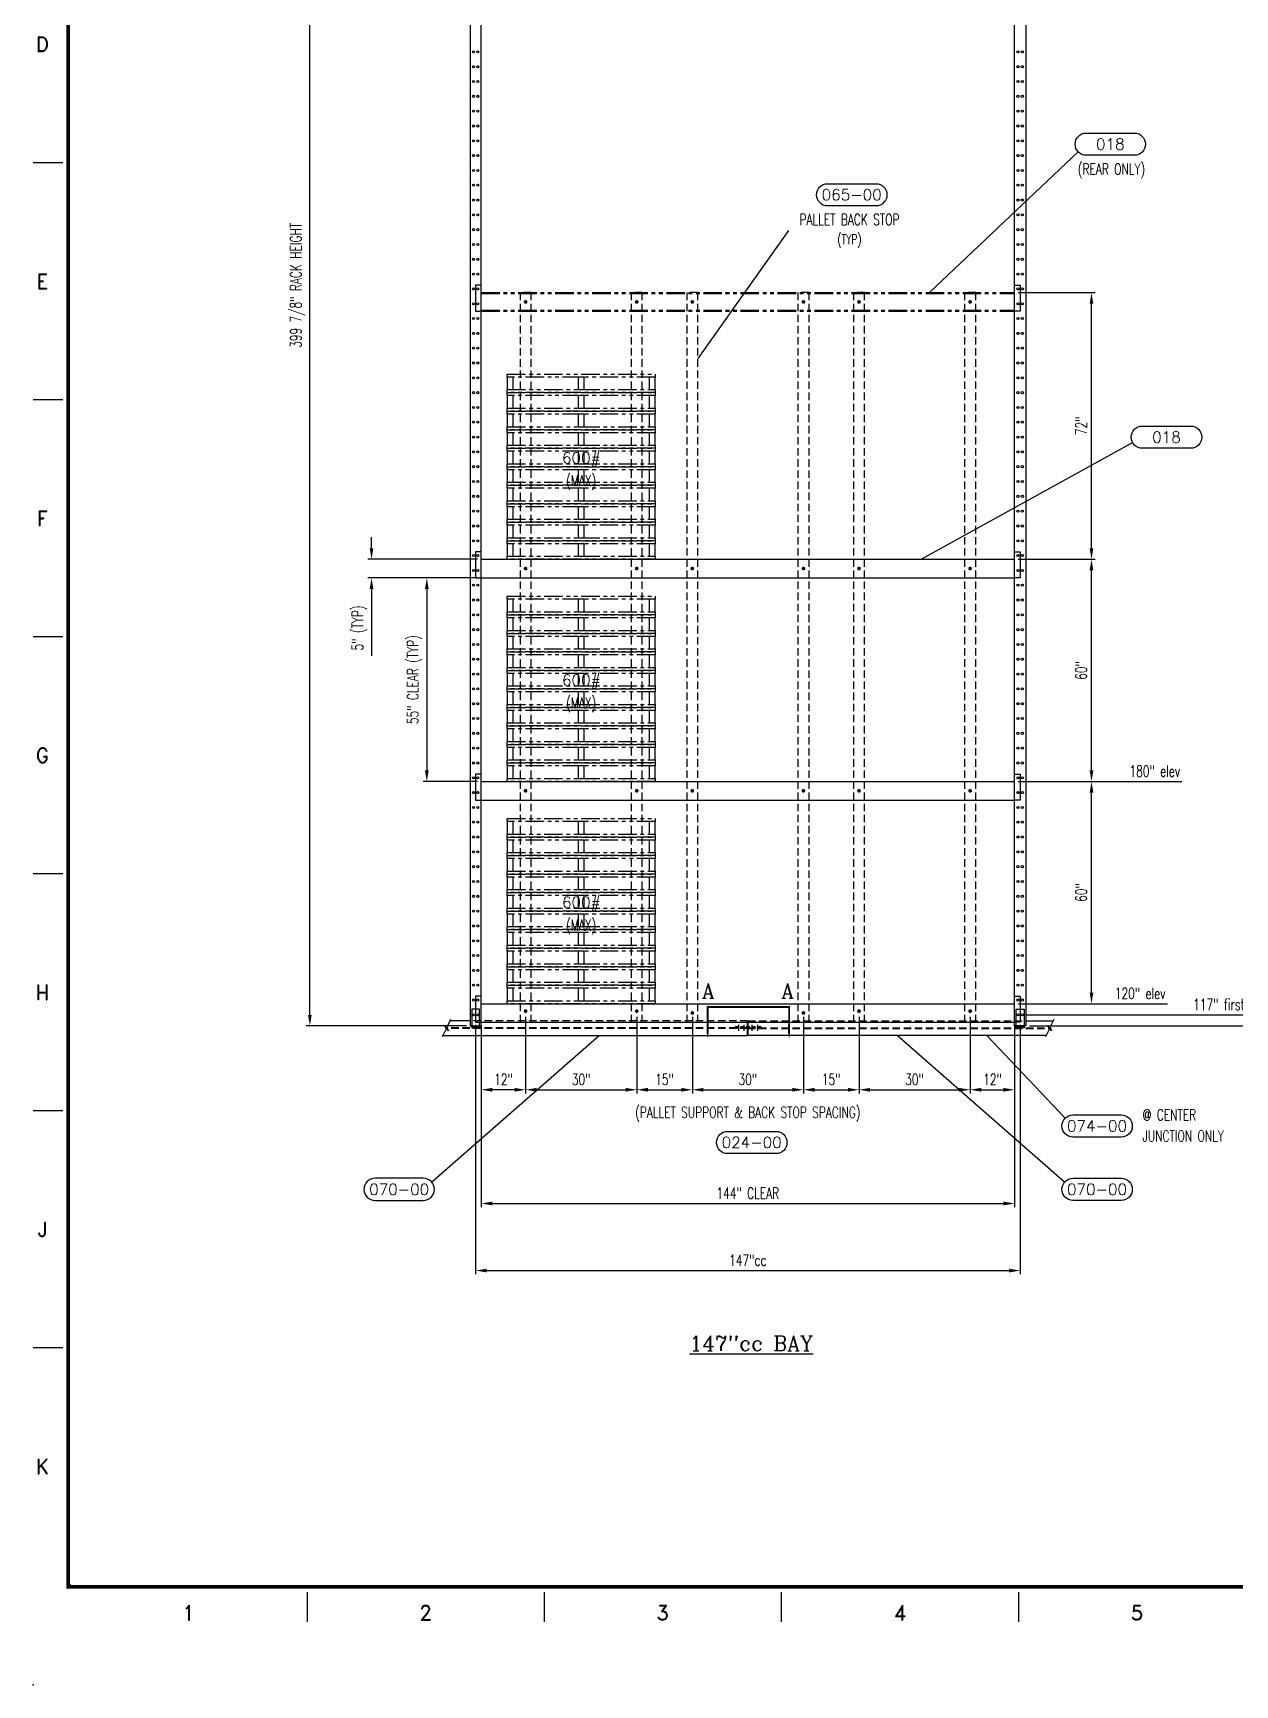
# Model space of a CAD drawing. Extents: x -10 to 1034, y -27 to 667.
# Drawn here: x -10 to 314.5, y -27 to 419 of the extents above; entities that cross this region are included whole.
import ezdxf
from ezdxf.enums import TextEntityAlignment as Align

# ---------------------------------------------------------------- set-up
doc = ezdxf.new("R2010")
doc.units = 0
doc.header["$LTSCALE"] = 8
doc.header["$MEASUREMENT"] = 0
for name, pattern in [('CENTER2', [1.125, 0.75, -0.125, 0.125, -0.125]), ('HIDDEN', [0.375, 0.25, -0.125]), ('HIDDEN2', [0.1875, 0.125, -0.0625]), ('PHANTOM', [2.5, 1.25, -0.25, 0.25, -0.25, 0.25, -0.25]), ('PHANTOM2', [1.25, 0.625, -0.125, 0.125, -0.125, 0.125, -0.125])]:
    doc.linetypes.add(name, pattern=pattern)
doc.layers.get('0').update_dxf_attribs({"linetype": 'CONTINUOUS'})
doc.layers.get('DEFPOINTS').update_dxf_attribs({"linetype": 'CONTINUOUS'})
for name, color, linetype in [('BORD', 8, 'CONTINUOUS'), ('CENTERL2', 133, 'CENTER2'), ('FDIM', 2, 'CONTINUOUS'), ('HIDDENL', 94, 'HIDDEN'), ('HIDDENL2', 92, 'HIDDEN2'), ('OBJGREEN', 3, 'CONTINUOUS'), ('OBJRED', 1, 'CONTINUOUS'), ('OBJTHIN', 11, 'CONTINUOUS'), ('PHANTOML', 205, 'PHANTOM'), ('PHANTOML2', 235, 'PHANTOM2'), ('TEXTL', 2, 'CONTINUOUS')]:
    doc.layers.add(name, color=color, linetype=linetype)
doc.styles.add('2THIRDS', font='romans.shx', dxfattribs={"width": 0.7})
doc.styles.add('COMPLEX', font='complex')
doc.styles.add('ITALIC', font='italic')
doc.styles.add('ITALICT', font='italict', dxfattribs={"height": 24})
doc.styles.add('ROMAND', font='romand.shx')
doc.styles.add('SCRIPTC', font='SCRIPTC')
doc.styles.add('SIMPLEX', font='simplex.shx')
doc.dimstyles.new('2TFR32', dxfattribs={"dimscale": 28, "dimtxt": 0.0938, "dimasz": 0.09375, "dimexe": 0.03125, "dimexo": 0.03125, "dimgap": 0.03125, "dimtad": 1, "dimdec": 5, "dimzin": 1, "dimdsep": 46, "dimlunit": 5, "dimtxsty": '2THIRDS', "dimcen": 0.09375, "dimclrd": 256, "dimclre": 256, "dimclrt": 256, "dimadec": 0, "dimazin": 0, "dimtfac": 0.75, "dimtdec": 4, "dimtofl": 0, "dimtmove": 0, "dimatfit": 0, "dimfxl": 0, "dimfrac": 2, "dimtolj": 1, "dimtzin": 0, "dimarcsym": 0})

# ---------------------------------------------------------------- blocks, each defined once
blk = doc.blocks.new('sbord_d')
at = {"layer": 'BORD'}
for p, q in [((-0.062, 12), (-0.312, 12)), ((-0.062, 10), (-0.312, 10)), ((-0.062, 8), (-0.312, 8)), ((-0.062, 6), (-0.312, 6)), ((-0.062, 4), (-0.312, 4)), ((-0.062, 2), (-0.312, 2)), ((2, -0.062), (2, -0.312)), ((4, -0.062), (4, -0.312)), ((6, -0.062), (6, -0.312)), ((8, -0.062), (8, -0.312))]:
    blk.add_line(p, q, dxfattribs=at)
at = {"layer": 'BORD', "const_width": 0.0313}
blk.add_lwpolyline([(-0.016, -0.016), (32.016, -0.016), (32.016, 20.016), (-0.016, 20.016)], close=True, dxfattribs=at)
at = {"layer": 'TEXTL'}
for p in [(0, 0), (-0.312, -0.844)]:
    blk.add_point(p, dxfattribs=at)
at = {"layer": 'BORD', "style": 'ROMAND'}
for s, p in [('D', (-0.234, 13)), ('E', (-0.234, 11)), ('F', (-0.234, 9)), ('G', (-0.234, 7)), ('H', (-0.234, 5)), ('J', (-0.234, 3)), ('K', (-0.234, 1)), ('1', (1, -0.234)), ('2', (3, -0.234)), ('3', (5, -0.234)), ('4', (7, -0.234)), ('5', (9, -0.234))]:
    blk.add_text(s, height=0.125, dxfattribs=at).set_placement(p, align=Align.MIDDLE)
at = {"layer": 'TEXTL', "flags": 8}
for tag, height, style, p in [('TITLE1', 0.156, 'COMPLEX', (30.266, 2.776)), ('TITLE2', 0.156, 'COMPLEX', (30.266, 2.443)), ('CHK', 0.0938, 'SIMPLEX', (29.828, 0.883)), ('APP', 0.0938, 'SIMPLEX', (30.703, 0.883)), ('JOB#', 0.125, 'ROMAND', (30.12, 0.133)), ('SHT', 0.125, 'ROMAND', (31.193, 0.133)), ('REV', 0.125, 'ROMAND', (31.789, 0.133))]:
    blk.add_attdef(tag, text='', height=height, dxfattribs=dict(at, style=style)).set_placement(p, align=Align.MIDDLE)
for tag, height, style, width, p, p2 in [('CUSTOMER', 0.156, 'ITALICT', 2.333901, (28.655, 1.697), (31.867, 1.697)), ('CAPP', 0.0781, 'SIMPLEX', 1.292308, (27.588, 0.944), (27.963, 0.944)), ('CDT', 0.0781, 'SIMPLEX', 1.866, (28.071, 0.943), (28.46, 0.943)), ('SCALE', 0.0938, 'SIMPLEX', 1.702732, (31.234, 0.837), (31.941, 0.837)), ('BAPP', 0.0781, 'SIMPLEX', 1.292308, (27.588, 0.683), (27.963, 0.683)), ('BDT', 0.0781, 'SIMPLEX', 1.866, (28.071, 0.683), (28.46, 0.683)), ('PLOT#', 0.0938, 'SIMPLEX', 8.555556, (31.234, 0.462), (31.922, 0.462)), ('AAPP', 0.0781, 'SIMPLEX', 1.275949, (27.588, 0.443), (27.963, 0.443)), ('ADT', 0.0781, 'SIMPLEX', 1.833263, (28.071, 0.443), (28.46, 0.443)), ('DATE', 0.0938, 'ITALIC', 1.795034, (28.609, 0.462), (29.315, 0.462)), ('CHKDT', 0.0938, 'SIMPLEX', 1.555556, (29.484, 0.462), (30.172, 0.462)), ('APPDT', 0.0938, 'SIMPLEX', 1.555556, (30.359, 0.462), (31.047, 0.462))]:
    blk.add_attdef(tag, text='', height=height, dxfattribs=dict(at, style=style, width=width)).set_placement(p, p2, align=Align.FIT)
for tag, height, style, p in [('LOCATION', 0.125, 'COMPLEX', (30.266, 1.364)), ('REVC', 0.0781, 'SIMPLEX', (20.259, 0.945)), ('CBY', 0.0781, 'ROMAND', (26.755, 0.943)), ('CCHK', 0.0781, 'SIMPLEX', (27.255, 0.943)), ('REVB', 0.0781, 'SIMPLEX', (20.259, 0.695)), ('BBY', 0.0781, 'ROMAND', (26.755, 0.683)), ('BCHK', 0.0781, 'SIMPLEX', (27.255, 0.683)), ('REVA', 0.0781, 'SIMPLEX', (20.259, 0.445)), ('ABY', 0.0781, 'ROMAND', (26.755, 0.443)), ('ACHK', 0.0781, 'SIMPLEX', (27.255, 0.443))]:
    blk.add_attdef(tag, text='', height=height, dxfattribs=dict(at, style=style)).set_placement(p, align=Align.CENTER)
for tag, p, height, style in [('REVCDESC', (20.625, 0.943), 0.0781, 'SIMPLEX'), ('DRBY', (28.593, 0.821), 0.125, 'SCRIPTC'), ('REVBDESC', (20.625, 0.683), 0.0781, 'SIMPLEX'), ('REVADESC', (20.625, 0.443), 0.0781, 'SIMPLEX'), ('DWG#', (30.055, -0.566), 0.0938, 'ROMAND')]:
    blk.add_attdef(tag, p, '', height=height, dxfattribs=dict(at, style=style))
blk = doc.blocks.new('FLUSHL')
at = {"layer": 'OBJTHIN'}
blk.add_lwpolyline([(0, 0), (-1.5, 0), (-1.5, -7), (0, -7)], dxfattribs=at)
blk = doc.blocks.new('*D7')
at = {"layer": 'DEFPOINTS', "color": 0}
for p in [(110.98, 150.94), (254.98, 150.94), (254.98, 103)]:
    blk.add_point(p, dxfattribs=at)
at = {"layer": 'FDIM', "lineweight": -2}
for p, q in [((110.98, 149.94), (110.98, 102)), ((254.98, 149.94), (254.98, 102)), ((113.98, 103), (251.98, 103))]:
    blk.add_line(p, q, dxfattribs=at)
at = {"layer": 'FDIM'}
for points in [[(113.98, 103.5), (113.98, 102.5), (110.98, 103)], [(251.98, 103.5), (251.98, 102.5), (254.98, 103)]]:
    blk.add_solid(points, dxfattribs=at)
at = {"layer": 'FDIM', "insert": (182.98, 105.79), "char_height": 3.0016, "attachment_point": 5, "style": '2THIRDS'}
blk.add_mtext('\\A1;144" CLEAR', dxfattribs=at)
blk = doc.blocks.new('*D8')
at = {"layer": 'DEFPOINTS', "color": 0}
for p in [(109.48, 150.94), (256.48, 150.94), (256.48, 84.89)]:
    blk.add_point(p, dxfattribs=at)
at = {"layer": 'FDIM', "lineweight": -2}
for p, q in [((109.48, 149.94), (109.48, 83.89)), ((256.48, 149.94), (256.48, 83.89)), ((112.48, 84.89), (253.48, 84.89))]:
    blk.add_line(p, q, dxfattribs=at)
at = {"layer": 'FDIM'}
for points in [[(112.48, 85.39), (112.48, 84.39), (109.48, 84.89)], [(253.48, 85.39), (253.48, 84.39), (256.48, 84.89)]]:
    blk.add_solid(points, dxfattribs=at)
at = {"layer": 'FDIM', "insert": (182.98, 87.68), "char_height": 3.002, "attachment_point": 5, "style": '2THIRDS'}
blk.add_mtext('\\A1;147"cc', dxfattribs=at)
blk = doc.blocks.new('*D9')
at = {"layer": 'DEFPOINTS', "color": 0}
for p in [(122.98, 154.44), (152.98, 154.44), (152.98, 133.71)]:
    blk.add_point(p, dxfattribs=at)
at = {"layer": 'FDIM', "lineweight": -2}
for p, q in [((122.98, 153.44), (122.98, 132.71)), ((152.98, 153.44), (152.98, 132.71)), ((125.98, 133.71), (149.98, 133.71))]:
    blk.add_line(p, q, dxfattribs=at)
at = {"layer": 'FDIM'}
for points in [[(125.98, 134.21), (125.98, 133.21), (122.98, 133.71)], [(149.98, 134.21), (149.98, 133.21), (152.98, 133.71)]]:
    blk.add_solid(points, dxfattribs=at)
at = {"layer": 'FDIM', "insert": (137.98, 136.5), "char_height": 3.002, "attachment_point": 5, "style": '2THIRDS'}
blk.add_mtext('\\A1;30"', dxfattribs=at)
blk = doc.blocks.new('*D10')
at = {"layer": 'DEFPOINTS', "color": 0}
for p in [(152.98, 154.44), (167.98, 154.44), (167.98, 133.71)]:
    blk.add_point(p, dxfattribs=at)
at = {"layer": 'FDIM', "lineweight": -2}
for p, q in [((152.98, 153.44), (152.98, 132.71)), ((167.98, 153.44), (167.98, 132.71)), ((155.98, 133.71), (164.98, 133.71))]:
    blk.add_line(p, q, dxfattribs=at)
at = {"layer": 'FDIM'}
for points in [[(155.98, 134.21), (155.98, 133.21), (152.98, 133.71)], [(164.98, 134.21), (164.98, 133.21), (167.98, 133.71)]]:
    blk.add_solid(points, dxfattribs=at)
at = {"layer": 'FDIM', "insert": (160.48, 136.5), "char_height": 3.002, "attachment_point": 5, "style": '2THIRDS'}
blk.add_mtext('\\A1;15"', dxfattribs=at)
blk = doc.blocks.new('*D11')
at = {"layer": 'DEFPOINTS', "color": 0}
for p in [(212.98, 154.44), (242.98, 154.44), (242.98, 133.71)]:
    blk.add_point(p, dxfattribs=at)
at = {"layer": 'FDIM', "lineweight": -2}
for p, q in [((212.98, 153.44), (212.98, 132.71)), ((242.98, 153.44), (242.98, 132.71)), ((215.98, 133.71), (239.98, 133.71))]:
    blk.add_line(p, q, dxfattribs=at)
at = {"layer": 'FDIM'}
for points in [[(215.98, 134.21), (215.98, 133.21), (212.98, 133.71)], [(239.98, 134.21), (239.98, 133.21), (242.98, 133.71)]]:
    blk.add_solid(points, dxfattribs=at)
at = {"layer": 'FDIM', "insert": (227.98, 136.5), "char_height": 3.002, "attachment_point": 5, "style": '2THIRDS'}
blk.add_mtext('\\A1;30"', dxfattribs=at)
blk = doc.blocks.new('*D12')
at = {"layer": 'DEFPOINTS', "color": 0}
for p in [(242.98, 154.44), (254.98, 151.94), (254.98, 133.71)]:
    blk.add_point(p, dxfattribs=at)
at = {"layer": 'FDIM', "lineweight": -2}
for p, q in [((242.98, 153.44), (242.98, 132.71)), ((254.98, 150.94), (254.98, 132.71)), ((245.98, 133.71), (251.98, 133.71))]:
    blk.add_line(p, q, dxfattribs=at)
at = {"layer": 'FDIM'}
for points in [[(245.98, 134.21), (245.98, 133.21), (242.98, 133.71)], [(251.98, 134.21), (251.98, 133.21), (254.98, 133.71)]]:
    blk.add_solid(points, dxfattribs=at)
at = {"layer": 'FDIM', "insert": (248.98, 136.5), "char_height": 3.002, "attachment_point": 5, "style": '2THIRDS'}
blk.add_mtext('\\A1;12"', dxfattribs=at)
blk = doc.blocks.new('*D13')
at = {"layer": 'DEFPOINTS', "color": 0}
for p in [(110.98, 151.94), (122.98, 154.44), (110.98, 133.71)]:
    blk.add_point(p, dxfattribs=at)
at = {"layer": 'FDIM', "lineweight": -2}
for p, q in [((122.98, 153.44), (122.98, 132.71)), ((110.98, 150.94), (110.98, 132.71)), ((119.98, 133.71), (113.98, 133.71))]:
    blk.add_line(p, q, dxfattribs=at)
at = {"layer": 'FDIM'}
for points in [[(113.98, 134.21), (113.98, 133.21), (110.98, 133.71)], [(119.98, 134.21), (119.98, 133.21), (122.98, 133.71)]]:
    blk.add_solid(points, dxfattribs=at)
at = {"layer": 'FDIM', "insert": (116.98, 136.5), "char_height": 3.002, "attachment_point": 5, "style": '2THIRDS'}
blk.add_mtext('\\A1;12"', dxfattribs=at)
blk = doc.blocks.new('*D14')
at = {"layer": 'DEFPOINTS', "color": 0}
for p in [(110.98, 271.94), (96.3, 216.94), (110.98, 216.94)]:
    blk.add_point(p, dxfattribs=at)
at = {"layer": 'FDIM', "lineweight": -2}
for p, q in [((109.98, 271.94), (95.3, 271.94)), ((96.3, 268.94), (96.3, 219.94)), ((109.98, 216.94), (95.3, 216.94))]:
    blk.add_line(p, q, dxfattribs=at)
at = {"layer": 'FDIM'}
for points in [[(95.8, 268.94), (96.8, 268.94), (96.3, 271.94)], [(95.8, 219.94), (96.8, 219.94), (96.3, 216.94)]]:
    blk.add_solid(points, dxfattribs=at)
at = {"layer": 'FDIM', "insert": (93.01, 244.44), "char_height": 3.0016, "attachment_point": 5, "rotation": 90, "style": '2THIRDS'}
blk.add_mtext('\\A1;55" CLEAR (TYP)', dxfattribs=at)
blk = doc.blocks.new('*D15')
at = {"layer": 'DEFPOINTS', "color": 0}
for p in [(110.98, 276.94), (81.38, 271.94), (110.98, 271.94)]:
    blk.add_point(p, dxfattribs=at)
at = {"layer": 'FDIM', "lineweight": -2}
for p, q in [((81.38, 279.94), (81.38, 282.94)), ((109.98, 276.94), (80.38, 276.94)), ((109.98, 271.94), (80.38, 271.94)), ((81.38, 268.94), (81.38, 250.84))]:
    blk.add_line(p, q, dxfattribs=at)
at = {"layer": 'FDIM'}
for points in [[(80.88, 279.94), (81.88, 279.94), (81.38, 276.94)], [(80.88, 268.94), (81.88, 268.94), (81.38, 271.94)]]:
    blk.add_solid(points, dxfattribs=at)
at = {"layer": 'FDIM', "insert": (78.09, 258.39), "char_height": 3.0016, "attachment_point": 5, "rotation": 90, "style": '2THIRDS'}
blk.add_mtext('\\A1;5" (TYP) ', dxfattribs=at)
blk = doc.blocks.new('*D16')
at = {"layer": 'DEFPOINTS', "color": 0}
for p in [(254.98, 216.94), (275.74, 216.94), (254.98, 156.94)]:
    blk.add_point(p, dxfattribs=at)
at = {"layer": 'FDIM', "lineweight": -2}
for p, q in [((255.98, 216.94), (276.74, 216.94)), ((275.74, 159.94), (275.74, 213.94)), ((255.98, 156.94), (276.74, 156.94))]:
    blk.add_line(p, q, dxfattribs=at)
at = {"layer": 'FDIM'}
for points in [[(275.24, 213.94), (276.24, 213.94), (275.74, 216.94)], [(275.24, 159.94), (276.24, 159.94), (275.74, 156.94)]]:
    blk.add_solid(points, dxfattribs=at)
at = {"layer": 'FDIM', "insert": (272.95, 186.94), "char_height": 3.002, "attachment_point": 5, "rotation": 90, "style": '2THIRDS'}
blk.add_mtext('\\A1;60"', dxfattribs=at)
blk = doc.blocks.new('*D17')
at = {"layer": 'DEFPOINTS', "color": 0}
for p in [(254.98, 276.94), (275.74, 276.94), (254.98, 216.94)]:
    blk.add_point(p, dxfattribs=at)
at = {"layer": 'FDIM', "lineweight": -2}
for p, q in [((255.98, 276.94), (276.74, 276.94)), ((275.74, 219.94), (275.74, 273.94)), ((255.98, 216.94), (276.74, 216.94))]:
    blk.add_line(p, q, dxfattribs=at)
at = {"layer": 'FDIM'}
for points in [[(275.24, 273.94), (276.24, 273.94), (275.74, 276.94)], [(275.24, 219.94), (276.24, 219.94), (275.74, 216.94)]]:
    blk.add_solid(points, dxfattribs=at)
at = {"layer": 'FDIM', "insert": (272.95, 246.94), "char_height": 3.002, "attachment_point": 5, "rotation": 90, "style": '2THIRDS'}
blk.add_mtext('\\A1;60"', dxfattribs=at)
blk = doc.blocks.new('*D18')
at = {"layer": 'DEFPOINTS', "color": 0}
for p in [(167.98, 154.44), (197.98, 154.44), (197.98, 133.71)]:
    blk.add_point(p, dxfattribs=at)
at = {"layer": 'FDIM', "lineweight": -2}
for p, q in [((167.98, 153.44), (167.98, 132.71)), ((197.98, 153.44), (197.98, 132.71)), ((170.98, 133.71), (194.98, 133.71))]:
    blk.add_line(p, q, dxfattribs=at)
at = {"layer": 'FDIM'}
for points in [[(170.98, 134.21), (170.98, 133.21), (167.98, 133.71)], [(194.98, 134.21), (194.98, 133.21), (197.98, 133.71)]]:
    blk.add_solid(points, dxfattribs=at)
at = {"layer": 'FDIM', "insert": (182.98, 136.5), "char_height": 3.002, "attachment_point": 5, "style": '2THIRDS'}
blk.add_mtext('\\A1;30"', dxfattribs=at)
blk = doc.blocks.new('*D19')
at = {"layer": 'DEFPOINTS', "color": 0}
for p in [(197.98, 154.44), (212.98, 154.44), (212.98, 133.71)]:
    blk.add_point(p, dxfattribs=at)
at = {"layer": 'FDIM', "lineweight": -2}
for p, q in [((197.98, 153.44), (197.98, 132.71)), ((212.98, 153.44), (212.98, 132.71)), ((200.98, 133.71), (209.98, 133.71))]:
    blk.add_line(p, q, dxfattribs=at)
at = {"layer": 'FDIM'}
for points in [[(200.98, 134.21), (200.98, 133.21), (197.98, 133.71)], [(209.98, 134.21), (209.98, 133.21), (212.98, 133.71)]]:
    blk.add_solid(points, dxfattribs=at)
at = {"layer": 'FDIM', "insert": (205.48, 136.5), "char_height": 3.002, "attachment_point": 5, "style": '2THIRDS'}
blk.add_mtext('\\A1;15"', dxfattribs=at)
blk = doc.blocks.new('*D20')
at = {"layer": 'DEFPOINTS', "color": 0}
for p in [(257.98, 150.94), (338.14, 150.94), (257.98, 36.94)]:
    blk.add_point(p, dxfattribs=at)
at = {"layer": 'FDIM', "lineweight": -2}
blk.add_line((258.98, 150.94), (353.84, 150.94), dxfattribs=at)
at = {"layer": 'FDIM', "insert": (346.49, 153.73), "char_height": 3.0016, "attachment_point": 5, "style": '2THIRDS'}
blk.add_mtext('\\A1;114" elev', dxfattribs=at)
blk = doc.blocks.new('*D21')
at = {"layer": 'DEFPOINTS', "color": 0}
for p in [(254.98, 156.94), (280.52, 156.94), (257.98, 36.94)]:
    blk.add_point(p, dxfattribs=at)
at = {"layer": 'FDIM', "lineweight": -2}
blk.add_line((255.98, 156.94), (296.23, 156.94), dxfattribs=at)
at = {"layer": 'FDIM', "insert": (288.88, 159.73), "char_height": 3.0016, "attachment_point": 5, "style": '2THIRDS'}
blk.add_mtext('\\A1;120" elev', dxfattribs=at)
blk = doc.blocks.new('*D22')
at = {"layer": 'DEFPOINTS', "color": 0}
for p in [(254.98, 216.94), (284.45, 216.94), (257.98, 36.94)]:
    blk.add_point(p, dxfattribs=at)
at = {"layer": 'FDIM', "lineweight": -2}
blk.add_line((255.98, 216.94), (300.16, 216.94), dxfattribs=at)
at = {"layer": 'FDIM', "insert": (292.8, 219.73), "char_height": 3.0016, "attachment_point": 5, "style": '2THIRDS'}
blk.add_mtext('\\A1;180" elev', dxfattribs=at)
blk = doc.blocks.new('PALLET-40W')
at = {"layer": 'PHANTOML2'}
for points in [[(-20, 4.19), (-20, 5), (20, 5), (20, 4.19)], [(-20, 0.81), (-18.38, 0.81), (-18.38, 4.19), (-20, 4.19)], [(-20, 0), (-20, 0.81), (20, 0.81), (20, 0)], [(-0.81, 0.81), (0.81, 0.81), (0.81, 4.19), (-0.81, 4.19)], [(18.38, 0.81), (20, 0.81), (20, 4.19), (18.38, 4.19)]]:
    blk.add_lwpolyline(points, close=True, dxfattribs=at)
blk = doc.blocks.new('*D23')
at = {"layer": 'DEFPOINTS', "color": 0}
for p in [(254.98, 348.94), (275.74, 348.94), (254.98, 276.94)]:
    blk.add_point(p, dxfattribs=at)
at = {"layer": 'FDIM', "lineweight": -2}
for p, q in [((255.98, 348.94), (276.74, 348.94)), ((275.74, 279.94), (275.74, 345.94)), ((255.98, 276.94), (276.74, 276.94))]:
    blk.add_line(p, q, dxfattribs=at)
at = {"layer": 'FDIM'}
for points in [[(275.24, 345.94), (276.24, 345.94), (275.74, 348.94)], [(275.24, 279.94), (276.24, 279.94), (275.74, 276.94)]]:
    blk.add_solid(points, dxfattribs=at)
at = {"layer": 'FDIM', "insert": (272.95, 312.94), "char_height": 3.002, "attachment_point": 5, "rotation": 90, "style": '2THIRDS'}
blk.add_mtext('\\A1;72"', dxfattribs=at)
blk = doc.blocks.new('PUNCHING-DR')
for centre in [(-0.59375, 263), (0.59375, 263), (-0.59375, 259), (0.59375, 259), (-0.59375, 255), (0.59375, 255), (-0.59375, 251), (0.59375, 251), (-0.59375, 247), (0.59375, 247), (-0.59375, 243), (0.59375, 243), (-0.59375, 239), (0.59375, 239), (-0.59375, 235), (0.59375, 235), (-0.59375, 231), (0.59375, 231), (-0.59375, 227), (-0.59375, 223), (0.59375, 227), (0.59375, 223), (-0.59375, 219), (0.59375, 219), (-0.59375, 215), (0.59375, 215), (-0.59375, 211), (0.59375, 211), (-0.59375, 207), (0.59375, 207), (-0.59375, 203), (0.59375, 203), (-0.59375, 199), (0.59375, 199), (-0.59375, 195), (0.59375, 195), (-0.59375, 191), (0.59375, 191), (-0.59375, 187), (-0.59375, 183), (0.59375, 187), (0.59375, 183), (-0.59375, 179), (0.59375, 179), (-0.59375, 175), (0.59375, 175), (-0.59375, 171), (0.59375, 171), (-0.59375, 167), (0.59375, 167), (-0.59375, 163), (0.59375, 163), (-0.59375, 159), (0.59375, 159), (-0.59375, 155), (0.59375, 155), (-0.59375, 151), (-0.59375, 147), (0.59375, 151), (0.59375, 147), (-0.59375, 143), (0.59375, 143), (-0.59375, 139), (0.59375, 139), (-0.59375, 135), (0.59375, 135), (-0.59375, 131), (0.59375, 131), (-0.59375, 127), (0.59375, 127), (-0.59375, 123), (0.59375, 123), (-0.59375, 119), (0.59375, 119), (-0.59375, 115), (0.59375, 115), (-0.59375, 111), (-0.59375, 107), (0.59375, 111), (0.59375, 107), (-0.59375, 103), (0.59375, 103), (-0.59375, 99), (0.59375, 99), (-0.59375, 95), (0.59375, 95), (-0.59375, 91), (0.59375, 91), (-0.59375, 87), (0.59375, 87), (-0.59375, 83), (0.59375, 83), (-0.59375, 79), (0.59375, 79), (-0.59375, 75), (0.59375, 75), (-0.59375, 71), (-0.59375, 67), (0.59375, 71), (0.59375, 67), (-0.59375, 63), (0.59375, 63), (-0.59375, 59), (0.59375, 59), (-0.59375, 55), (0.59375, 55), (-0.59375, 51), (0.59375, 51), (-0.59375, 47), (0.59375, 47), (-0.59375, 43), (0.59375, 43), (-0.59375, 39), (0.59375, 39), (-0.59375, 35), (-0.59375, 31), (0.59375, 35), (0.59375, 31), (-0.59375, 27), (0.59375, 27), (-0.59375, 23), (0.59375, 23), (-0.59375, 19), (0.59375, 19), (-0.59375, 15), (0.59375, 15), (-0.59375, 11), (0.59375, 11), (-0.59375, 7), (0.59375, 7), (-0.59375, 3), (0.59375, 3)]:
    blk.add_circle(centre, 0.28125)
blk = doc.blocks.new('*D24')
at = {"layer": 'DEFPOINTS', "color": 0}
for p in [(257.07, 153.94), (300.4, 153.94), (257.07, 36.94)]:
    blk.add_point(p, dxfattribs=at)
at = {"layer": 'FDIM', "lineweight": -2}
blk.add_line((258.07, 153.94), (332.92, 153.94), dxfattribs=at)
at = {"layer": 'FDIM', "insert": (317.16, 156.73), "char_height": 3.0016, "attachment_point": 5, "style": '2THIRDS'}
blk.add_mtext('\\A1;117" first hole elev', dxfattribs=at)
blk = doc.blocks.new('*D50')
at = {"layer": 'DEFPOINTS', "color": 0}
for p in [(64.73, 550.82), (107.23, 550.82), (107.98, 150.94)]:
    blk.add_point(p, dxfattribs=at)
at = {"layer": 'FDIM', "lineweight": -2}
for p, q in [((106.23, 550.82), (63.73, 550.82)), ((64.73, 153.94), (64.73, 547.82)), ((106.98, 150.94), (63.73, 150.94))]:
    blk.add_line(p, q, dxfattribs=at)
at = {"layer": 'FDIM'}
for points in [[(64.23, 547.82), (65.23, 547.82), (64.73, 550.82)], [(64.23, 153.94), (65.23, 153.94), (64.73, 150.94)]]:
    blk.add_solid(points, dxfattribs=at)
at = {"layer": 'FDIM', "insert": (61.44, 350.88), "char_height": 3.0016, "attachment_point": 5, "rotation": 90, "style": '2THIRDS'}
blk.add_mtext('\\A1;399 7/8" RACK HEIGHT ', dxfattribs=at)

msp = doc.modelspace()

# ---------------------------------------------------------------- linework, layer by layer
at = {"layer": 'CENTERL2'}
for p, q in [((109.475003, 151.269522), (109.475003, 149.614539)), ((109.475003, 151.269522), (109.475003, 149.614539)), ((180.412503, 151.269522), (180.412503, 149.614539)), ((181.912503, 151.269522), (181.912503, 149.614539)), ((184.037503, 151.269522), (184.037503, 149.614539)), ((185.537503, 151.269522), (185.537503, 149.614539)), ((256.475003, 151.269522), (256.475003, 149.614539))]:
    msp.add_line(p, q, dxfattribs=at)
at = {"layer": 'FDIM'}
for p, q in [((272.136866, 386.956208), (232.002923, 348.94203)), ((193.900166, 365.71442), (169.475003, 331.188455)), ((286.861274, 308.461959), (229.816507, 276.94203)), ((97.596024, 108.780118), (142.820571, 148.34828)), ((108.412503, 150.75453), (110.537503, 150.75453)), ((108.412503, 150.75453), (110.537503, 150.75453)), ((268.478983, 108.780118), (223.254435, 148.34828)), ((268.671096, 126.080021), (247.524956, 148.34828)), ((257.537503, 150.75453), (255.412503, 150.75453))]:
    msp.add_line(p, q, dxfattribs=at)
for points in [[(287.320888, 386.018729), (274.316088, 386.018729, -1), (274.316088, 392.021929), (287.320888, 392.021929, -1)], [(217.50695, 372.358911), (204.50215, 372.358911, -1), (204.50215, 378.362111), (217.50695, 378.362111, -1)], [(302.493293, 306.912021), (289.488493, 306.912021, -1), (289.488493, 312.915221), (302.493293, 312.915221, -1)], [(283.742799, 120.901838), (270.737999, 120.901838, -1), (270.737999, 126.905038), (283.742799, 126.905038, -1)], [(190.515271, 116.466899), (177.510471, 116.466899, -1), (177.510471, 122.470099), (190.515271, 122.470099, -1)], [(82.332208, 103.802044), (95.337008, 103.802044, 1), (95.337008, 109.805244), (82.332208, 109.805244, 1)], [(283.742799, 103.802044), (270.737999, 103.802044, -1), (270.737999, 109.805244), (283.742799, 109.805244, -1)]]:
    msp.add_lwpolyline(points, format="xyb", close=True, dxfattribs=at)
for points in [[(108.412503, 150.44203), (110.537503, 150.44203), (110.537503, 155.44203), (108.412503, 155.44203)], [(108.412503, 150.44203), (110.537503, 150.44203), (110.537503, 155.44203), (108.412503, 155.44203)], [(257.537503, 150.44203), (255.412503, 150.44203), (255.412503, 155.44203), (257.537503, 155.44203)]]:
    msp.add_lwpolyline(points, close=True, dxfattribs=at)
at = {"layer": 'HIDDENL'}
for p, q in [((182.912503, 150.44203), (101.795159, 150.44203)), ((182.912503, 150.25453), (101.836203, 150.25453)), ((183.037503, 150.44203), (264.204212, 150.44203)), ((183.037503, 150.25453), (264.245256, 150.25453))]:
    msp.add_line(p, q, dxfattribs=at)
for points in [[(124.475003, 348.94203), (121.475003, 348.94203), (121.475003, 151.94203), (124.475003, 151.94203)], [(154.475003, 348.94203), (151.475003, 348.94203), (151.475003, 151.94203), (154.475003, 151.94203)], [(169.475003, 348.94203), (166.475003, 348.94203), (166.475003, 151.94203), (169.475003, 151.94203)], [(199.475003, 348.94203), (196.475003, 348.94203), (196.475003, 151.94203), (199.475003, 151.94203)], [(214.475003, 348.94203), (211.475003, 348.94203), (211.475003, 151.94203), (214.475003, 151.94203)], [(244.475003, 348.94203), (241.475003, 348.94203), (241.475003, 151.94203), (244.475003, 151.94203)]]:
    msp.add_lwpolyline(points, close=True, dxfattribs=at)
for points in [[(182.912503, 151.94203), (182.912503, 152.34828), (107.975003, 152.34828)], [(183.037503, 151.94203), (183.037503, 152.34828), (257.975003, 152.34828)]]:
    msp.add_lwpolyline(points, dxfattribs=at)
at = {"layer": 'HIDDENL2'}
msp.add_lwpolyline([(179.412503, 150.44203), (186.537503, 150.44203), (186.537503, 150.69203), (179.412503, 150.69203)], close=True, dxfattribs=at)
at = {"layer": 'OBJGREEN'}
for points in [[(107.975003, 550.44203), (107.975003, 150.94203), (110.975003, 150.94203), (110.975003, 550.44203)], [(257.975003, 550.44203), (257.975003, 150.94203), (254.975003, 150.94203), (254.975003, 550.44203)]]:
    msp.add_lwpolyline(points, dxfattribs=at)
at = {"layer": 'OBJRED'}
for p, q in [((110.975003, 276.94203), (254.975003, 276.94203)), ((110.975003, 271.94203), (254.975003, 271.94203)), ((110.975003, 216.94203), (254.975003, 216.94203)), ((110.975003, 211.94203), (254.975003, 211.94203)), ((110.975003, 156.94203), (254.975003, 156.94203)), ((107.975003, 152.34828), (102.569048, 152.34828)), ((110.975003, 151.94203), (254.975003, 151.94203)), ((257.975003, 152.34828), (265.392354, 152.34828))]:
    msp.add_line(p, q, dxfattribs=at)
for points in [[(100.648062, 148.34828), (182.912503, 148.34828), (182.912503, 151.94203)], [(263.471367, 148.34828), (183.037503, 148.34828), (183.037503, 151.94203)]]:
    msp.add_lwpolyline(points, dxfattribs=at)
at = {"layer": 'OBJTHIN', "const_width": 0.5}
for points in [[(122.725003, 346.44203, 1), (123.225003, 346.44203, 1)], [(152.725003, 346.44203, 1), (153.225003, 346.44203, 1)], [(167.725003, 346.44203, 1), (168.225003, 346.44203, 1)], [(197.725003, 346.44203, 1), (198.225003, 346.44203, 1)], [(212.725003, 346.44203, 1), (213.225003, 346.44203, 1)], [(242.725003, 346.44203, 1), (243.225003, 346.44203, 1)], [(122.725003, 274.44203, 1), (123.225003, 274.44203, 1)], [(152.725003, 274.44203, 1), (153.225003, 274.44203, 1)], [(167.725003, 274.44203, 1), (168.225003, 274.44203, 1)], [(197.725003, 274.44203, 1), (198.225003, 274.44203, 1)], [(212.725003, 274.44203, 1), (213.225003, 274.44203, 1)], [(242.725003, 274.44203, 1), (243.225003, 274.44203, 1)], [(122.725003, 214.44203, 1), (123.225003, 214.44203, 1)], [(152.725003, 214.44203, 1), (153.225003, 214.44203, 1)], [(167.725003, 214.44203, 1), (168.225003, 214.44203, 1)], [(197.725003, 214.44203, 1), (198.225003, 214.44203, 1)], [(212.725003, 214.44203, 1), (213.225003, 214.44203, 1)], [(242.725003, 214.44203, 1), (243.225003, 214.44203, 1)], [(122.725003, 154.94203, 1), (123.225003, 154.94203, 1)], [(152.725003, 154.94203, 1), (153.225003, 154.94203, 1)], [(167.725003, 154.44203, 1), (168.225003, 154.44203, 1)], [(197.725003, 154.44203, 1), (198.225003, 154.44203, 1)], [(212.725003, 154.94203, 1), (213.225003, 154.94203, 1)], [(242.725003, 154.94203, 1), (243.225003, 154.94203, 1)]]:
    msp.add_lwpolyline(points, format="xyb", close=True, dxfattribs=at)
at = {"layer": 'OBJTHIN'}
for points in [[(102.736247, 152.696433), (101.771118, 150.686781, 0.1544134953), (102.144063, 149.626626), (101.073047, 151.069934, -0.1544134954), (101.445991, 150.00978), (100.480862, 148.000127)], [(265.559553, 152.696433), (264.594424, 150.686781, 0.1544134953), (264.967369, 149.626626), (263.896352, 151.069934, -0.1544134954), (264.269297, 150.00978), (263.304168, 148.000127)]]:
    msp.add_lwpolyline(points, format="xyb", dxfattribs=at)
at = {"layer": 'PHANTOML'}
msp.add_lwpolyline([(194.106928, 147.558406, 0, 1.536, 0), (194.106928, 152.102406, 0.512, 0.512, 0), (194.109463, 156.045512, 0.512, 0.512, 0), (172.104852, 156.045512, 0.512, 0.512, 0), (172.104852, 152.102406, 1.536, 0, 0), (172.104852, 147.558406, 0, 0, 0)], format="xyseb", dxfattribs=at)
at = {"layer": 'PHANTOML2'}
for p, q in [((110.975003, 348.94203), (254.975003, 348.94203)), ((110.975003, 348.69203), (254.975003, 348.69203)), ((110.975003, 344.19203), (254.975003, 344.19203)), ((110.975003, 343.94203), (254.975003, 343.94203))]:
    msp.add_line(p, q, dxfattribs=at)

# ---------------------------------------------------------------- block references
for p in [(110.975003, 350.94203), (110.975003, 278.94203), (110.975003, 218.94203), (110.975003, 158.94203)]:
    msp.add_blockref('FLUSHL', p)
at = {"xscale": -1}
for p in [(254.975003, 350.94203), (254.975003, 278.94203), (254.975003, 218.94203), (254.975003, 158.94203)]:
    msp.add_blockref('FLUSHL', p, dxfattribs=at)
at = {"layer": 'FDIM', "xscale": 32, "yscale": 32, "zscale": 32}
msp.add_blockref('sbord_d', (0, 0), dxfattribs=at)
at = {"layer": 'FDIM'}
for p in [(137.975003, 321.94203), (137.975003, 316.94203), (137.975003, 311.94203), (137.975003, 306.94203), (137.975003, 301.94203), (137.975003, 296.94203), (137.975003, 291.94203), (137.975003, 286.94203), (137.975003, 281.94203), (137.975003, 276.94203), (137.975003, 261.94203), (137.975003, 256.94203), (137.975003, 251.94203), (137.975003, 246.94203), (137.975003, 241.94203), (137.975003, 236.94203), (137.975003, 231.94203), (137.975003, 226.94203), (137.975003, 221.94203), (137.975003, 216.94203), (137.975003, 201.94203), (137.975003, 196.94203), (137.975003, 191.94203), (137.975003, 186.94203), (137.975003, 181.94203), (137.975003, 176.94203), (137.975003, 171.94203), (137.975003, 166.94203), (137.975003, 161.94203), (137.975003, 156.94203)]:
    msp.add_blockref('PALLET-40W', p, dxfattribs=at)
at = {"layer": 'OBJTHIN'}
for p in [(109.475003, 150.94203), (256.475003, 150.94203)]:
    msp.add_blockref('PUNCHING-DR', p, dxfattribs=at)

# ---------------------------------------------------------------- texts
at = {"layer": 'FDIM', "style": 'SIMPLEX'}
for s, p in [('018', (280.813229, 389.038598)), ('065-00', (210.999292, 375.37878)), ('018', (295.985634, 309.93189)), ('074-00', (277.23514, 123.921707)), ('024-00', (184.007612, 119.486768)), ('070-00', (88.839866, 106.821913)), ('070-00', (277.23514, 106.821913))]:
    msp.add_text(s, height=3, dxfattribs=at).set_placement(p, align=Align.MIDDLE)
at = {"layer": 'FDIM', "style": '2THIRDS', "width": 0.7}
for s, height, p in [('(REAR ONLY)', 3, (281.147415, 380.799893)), ('PALLET BACK STOP', 3, (210.386415, 367.183711)), ('(TYP)', 2.625, (210.386415, 362.041547)), ('(MAX)', 3, (138.009654, 296.66303)), ('(MAX)', 3, (138.009654, 236.66303)), ('(MAX)', 3, (138.009654, 176.66303)), ('(PALLET SUPPORT & BACK STOP SPACING)', 3, (182.975003, 126.10967))]:
    msp.add_text(s, height=height, dxfattribs=at).set_placement(p, align=Align.CENTER)
at = {"layer": 'FDIM'}
for s, height, style, p in [('600#', 3, 'SIMPLEX', (138.009654, 302.815026)), ('600#', 3, 'SIMPLEX', (138.009654, 242.815026)), ('600#', 3, 'SIMPLEX', (138.009654, 182.815026)), ('A', 3.93216, 'COMPLEX', (172.239015, 158.471997)), ('A', 3.93216, 'COMPLEX', (193.65258, 158.471997)), ('%%u147"cc BAY', 4, 'COMPLEX', (183.898193, 63.244579))]:
    msp.add_text(s, height=height, dxfattribs=dict(at, style=style)).set_placement(p, align=Align.CENTER)
at = {"layer": 'FDIM', "style": '2THIRDS', "width": 0.7}
for s, p in [('@ CENTER', (289.541536, 126.922096)), ('JUNCTION ONLY', (289.541536, 121.221356))]:
    msp.add_text(s, height=3, dxfattribs=at).set_placement(p, align=Align.MIDDLE_LEFT)

# ---------------------------------------------------------------- dimensions: what is measured, and where the dimension line sits
at = {"layer": 'FDIM'}
for base, p1, p2, text, picture, middle in [((64.730838, 550.81703), (107.975003, 150.94203), (107.225003, 550.81703), '<> RACK HEIGHT ', '*D50', (61.443905, 350.87953)), ((81.376641, 271.94203), (110.975003, 276.94203), (110.975003, 271.94203), '<> (TYP) ', '*D15', (78.089708, 258.388537)), ((96.296044, 216.94203), (110.975003, 271.94203), (110.975003, 216.94203), '<> CLEAR (TYP)', '*D14', (93.009111, 244.44203))]:
    dim = msp.add_linear_dim(base=base, p1=p1, p2=p2, angle=90, text=text, dimstyle='2TFR32', override={"dimscale": 32, "dimpost": '"'}, dxfattribs=at)
    dim.commit()
    dim.dimension.update_dxf_attribs({"geometry": picture, "text_midpoint": middle})
for base, p1, p2, picture, middle in [((275.73855, 348.94203), (254.975003, 276.94203), (254.975003, 348.94203), '*D23', (272.951883, 312.94203)), ((275.73855, 276.94203), (254.975003, 216.94203), (254.975003, 276.94203), '*D17', (272.951883, 246.94203)), ((275.73855, 216.94203), (254.975003, 156.94203), (254.975003, 216.94203), '*D16', (272.951883, 186.94203))]:
    dim = msp.add_linear_dim(base=base, p1=p1, p2=p2, angle=90, dimstyle='2TFR32', override={"dimscale": 32, "dimpost": '"'}, dxfattribs=at)
    dim.commit()
    dim.dimension.update_dxf_attribs({"geometry": picture, "text_midpoint": middle})
for feature_location, offset, origin, text, picture, middle in [((254.975003, 216.94203), (29.473597, 0), (257.975003, 36.94203), '<> elev', '*D22', (292.80252, 219.728697)), ((257.068753, 153.94203), (43.333495, 0), (257.068753, 36.94203), '<> first hole elev', '*D24', (317.160648, 156.728697)), ((254.975003, 156.94203), (25.549417, 0), (257.975003, 36.94203), '<> elev', '*D21', (288.878341, 159.728697)), ((257.975003, 150.94203), (80.160411, 0), (257.975003, 36.94203), '<> elev', '*D20', (346.489334, 153.728697))]:
    dim = msp.add_ordinate_dim(feature_location=feature_location, offset=offset, dtype=0, origin=origin, text=text, dimstyle='2TFR32', override={"dimscale": 32, "dimpost": '"'}, dxfattribs=at)
    dim.commit()
    dim.dimension.update_dxf_attribs({"geometry": picture, "text_midpoint": middle})
for base, p1, p2, picture, middle in [((110.975003, 133.70966), (122.975003, 154.44203), (110.975003, 151.94203), '*D13', (116.975003, 136.496327)), ((152.975003, 133.70966), (122.975003, 154.44203), (152.975003, 154.44203), '*D9', (137.975003, 136.496327)), ((167.975003, 133.70966), (152.975003, 154.44203), (167.975003, 154.44203), '*D10', (160.475003, 136.496327)), ((197.975003, 133.70966), (167.975003, 154.44203), (197.975003, 154.44203), '*D18', (182.975003, 136.496327)), ((212.975003, 133.70966), (197.975003, 154.44203), (212.975003, 154.44203), '*D19', (205.475003, 136.496327)), ((242.975003, 133.70966), (212.975003, 154.44203), (242.975003, 154.44203), '*D11', (227.975003, 136.496327)), ((254.975003, 133.70966), (242.975003, 154.44203), (254.975003, 151.94203), '*D12', (248.975003, 136.496327))]:
    dim = msp.add_linear_dim(base=base, p1=p1, p2=p2, dimstyle='2TFR32', override={"dimscale": 32, "dimpost": '"'}, dxfattribs=at)
    dim.commit()
    dim.dimension.update_dxf_attribs({"geometry": picture, "text_midpoint": middle})
for base, p1, p2, text, picture, middle in [((256.475003, 84.891879), (109.475003, 150.94203), (256.475003, 150.94203), '<>cc', '*D8', (182.975003, 87.678546)), ((254.975003, 102.999586), (110.975003, 150.94203), (254.975003, 150.94203), '<> CLEAR', '*D7', (182.975003, 105.786253))]:
    dim = msp.add_linear_dim(base=base, p1=p1, p2=p2, text=text, dimstyle='2TFR32', override={"dimscale": 32, "dimpost": '"'}, dxfattribs=at)
    dim.commit()
    dim.dimension.update_dxf_attribs({"geometry": picture, "text_midpoint": middle})

doc.saveas('drawing.dxf')
